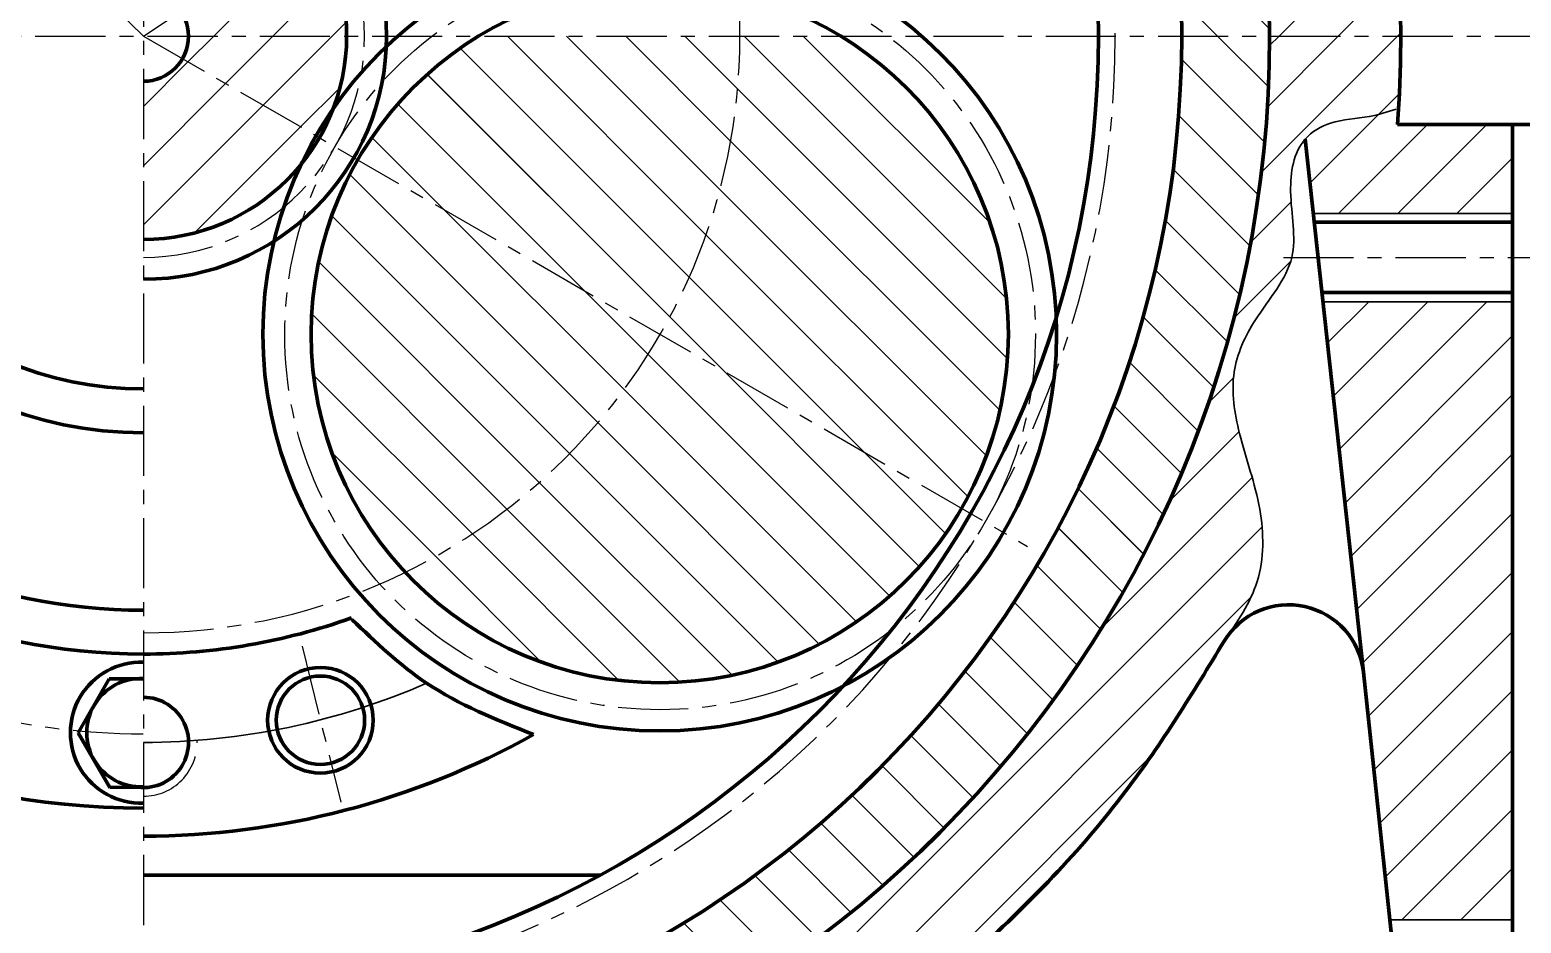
# Model space of a CAD drawing. Header units: millimetres. Extents: x -5 to 3318, y -968 to 297.
# Drawn here: x 3038.9 to 3207.5, y -411.6 to -310.6 of the extents above; entities that cross this region are included whole.
import ezdxf

# ---------------------------------------------------------------- set-up
doc = ezdxf.new("R2010")
doc.units = ezdxf.units.MM
doc.header["$LTSCALE"] = 0.25
doc.linetypes.add('CENTER', pattern=[50.800000000000004, 31.75, -6.35, 6.35, -6.35])
for name, color, linetype in [('中心线', 1, 'CENTER'), ('剖面线', 5, 'Continuous'), ('标注线', 6, 'Continuous')]:
    doc.layers.add(name, color=color, linetype=linetype)
doc.layers.add('粗实线', color=7, linetype='Continuous', lineweight=70)
doc.layers.add('细实线', color=7, linetype='Continuous', lineweight=35)
pattern_1 = [(44.99999999999999, (1713.881380572212, -1168.325432090005), (-3.347390469128526, 3.347390469128526), [])]
pattern_2 = [(135, (1713.881380572212, -1168.325432090005), (-3.347390469128526, -3.347390469128526), [])]

msp = doc.modelspace()

# ---------------------------------------------------------------- hatches: boundary and pattern name
at = {"layer": '剖面线'}
h = msp.add_hatch(dxfattribs=at)
h.set_pattern_fill('ANSI31', color=256, scale=1.491)
h.set_pattern_definition(pattern_1)
h.paths.add_polyline_path([(3092.168703022965, -174.9201222605773), (3087.949851108596, -189.1351519548413, -0.3320245672984651), (3179.094791512815, -311.2602920900049), (3193.922663264493, -311.2602920900049, 0.3320245672984657)])
h = msp.add_hatch(dxfattribs=at)
h.set_pattern_fill('ANSI31', color=256, scale=1.491, angle=90)
h.set_pattern_definition(pattern_2)
h.paths.add_polyline_path([(3169.148500572212, -311.2602920900049), (3179.094791512815, -311.2602920900049, 0.3320099201967718), (3087.956295742797, -189.1370648307238), (3087.769720572212, -189.2283320900047), (3083.939980572213, -191.2603520900049), (3081.994332202628, -187.5234718881044, 0.06008990525958085), (3051.704560572212, -183.8700611494017), (3051.704560572212, -193.8163520900049, -0.4142135623730949)])
h = msp.add_hatch(dxfattribs=at)
h.set_pattern_fill('ANSI31', color=256, scale=1.491)
h.set_pattern_definition(pattern_1)
h.paths.add_polyline_path([(3054.483007466376, -288.4375746807061, -0.01557619196219713), (3051.704560572212, -288.4973469598489), (3051.704560572212, -306.1525520900049, -0.414213562373095), (3056.812300572213, -311.2602920900049), (3074.695780572212, -311.2602920900049, 0.3791602488922091)])
h = msp.add_hatch(dxfattribs=at)
h.set_pattern_fill('ANSI31', color=256, scale=1.491)
h.set_pattern_definition(pattern_1)
h.paths.add_polyline_path([(3057.792100572212, -311.2602920900049), (3071.918260572212, -311.2602920900049), (3074.552613731508, -308.6985224051149, 0.09577222936179654), (3071.951605892759, -300.3674801079626), (3070.728542860171, -298.4722521226219)])
h = msp.add_hatch(dxfattribs=at)
h.set_pattern_fill('ANSI31', color=256, scale=1.491)
h.set_pattern_definition(pattern_1)
edge = h.paths.add_edge_path()
edge.add_spline(control_points=[(3176.824535607769, -375.0600269131478), (3177.006787433505, -374.6908151935312), (3177.175638522435, -374.3166001047499), (3177.328004890068, -373.9362301942283)], knot_values=[15.07360305079668, 15.07360305079668, 15.07360305079668, 15.07360305079668, 15.36532639790861, 15.36532639790861, 15.36532639790861, 15.36532639790861], degree=3, periodic=0)
edge.add_spline(control_points=[(3177.328004890068, -373.9362301942283), (3177.441473753207, -373.6529646547945), (3177.545800288568, -373.3662856880578), (3177.639710773263, -373.0757177301799)], knot_values=[14.85635355497885, 14.85635355497885, 14.85635355497885, 14.85635355497885, 15.07360305079668, 15.07360305079668, 15.07360305079668, 15.07360305079668], degree=3, periodic=0)
edge.add_spline(control_points=[(3177.639710773263, -373.0757177301799), (3177.653069358699, -373.034384998243), (3177.722923351622, -372.8143673126045), (3177.786724490289, -372.5920897016506), (3177.834654097125, -372.4103224604902)], knot_values=[14.69216510718936, 14.69216510718936, 14.69216510718936, 14.69216510718936, 14.7230684292199, 14.85635355497885, 14.85635355497885, 14.85635355497885, 14.85635355497885], degree=3, periodic=0)
edge.add_spline(control_points=[(3177.834654097125, -372.4103224604902), (3177.927969581804, -372.0564347629331), (3178.006642371025, -371.6975192560844), (3178.071600813874, -371.3347777686088)], knot_values=[14.43266858860712, 14.43266858860712, 14.43266858860712, 14.43266858860712, 14.69216510718936, 14.69216510718936, 14.69216510718936, 14.69216510718936], degree=3, periodic=0)
edge.add_spline(control_points=[(3178.071600813874, -371.3347777686088), (3178.134092632991, -370.9858104222922), (3178.183891862545, -370.6333021415074), (3178.221825061798, -370.2783229791396)], knot_values=[14.1830257586727, 14.1830257586727, 14.1830257586727, 14.1830257586727, 14.43266858860712, 14.43266858860712, 14.43266858860712, 14.43266858860712], degree=3, periodic=0)
edge.add_spline(control_points=[(3178.221825061798, -370.2783229791396), (3178.26116566561, -369.9101733143898), (3178.287743393386, -369.5393660165015), (3178.302480261522, -369.1670947159245)], knot_values=[13.92412063439863, 13.92412063439863, 13.92412063439863, 13.92412063439863, 14.1830257586727, 14.1830257586727, 14.1830257586727, 14.1830257586727], degree=3, periodic=0)
edge.add_spline(control_points=[(3178.302480261522, -369.1670947159245), (3178.321305510462, -368.6915459194532), (3178.320808660812, -368.2136081406661), (3178.302911676517, -367.735769529115)], knot_values=[13.5933886653806, 13.5933886653806, 13.5933886653806, 13.5933886653806, 13.92412063439864, 13.92412063439864, 13.92412063439864, 13.92412063439864], degree=3, periodic=0)
edge.add_spline(control_points=[(3178.302911676517, -367.735769529115), (3178.28186358001, -367.1737981351997), (3178.236748672487, -366.6119639033911), (3178.170693351085, -366.0543142268035)], knot_values=[13.20442489989894, 13.20442489989894, 13.20442489989894, 13.20442489989894, 13.5933886653806, 13.5933886653806, 13.5933886653806, 13.5933886653806], degree=3, periodic=0)
edge.add_spline(control_points=[(3178.170693351085, -366.0543142268035), (3178.119191460194, -365.6195269577415), (3178.048659847986, -365.1448873008496), (3177.964565727273, -364.6756279983986), (3177.956948476026, -364.6337542113641)], knot_values=[12.87141275354939, 12.87141275354939, 12.87141275354939, 12.87141275354939, 13.17467930324547, 13.20442489989894, 13.20442489989894, 13.20442489989894, 13.20442489989894], degree=3, periodic=0)
edge.add_spline(control_points=[(3177.956948476026, -364.6337542113641), (3177.838601557242, -363.9831739019096), (3177.694734024231, -363.3426824412211), (3177.534667155257, -362.7080323031588)], knot_values=[12.40926445394978, 12.40926445394978, 12.40926445394978, 12.40926445394978, 12.87141275354939, 12.87141275354939, 12.87141275354939, 12.87141275354939], degree=3, periodic=0)
edge.add_spline(control_points=[(3177.534667155257, -362.7080323031588), (3177.173890873966, -361.2775881506644), (3176.730820195524, -359.8768185555241), (3176.312184762883, -358.4570888846507)], knot_values=[11.36762388208149, 11.36762388208149, 11.36762388208149, 11.36762388208149, 12.40926445394977, 12.40926445394977, 12.40926445394977, 12.40926445394977], degree=3, periodic=0)
edge.add_spline(control_points=[(3176.312184762883, -358.4570888846507), (3176.171846892054, -357.9811572658026), (3176.034254983152, -357.5030949687317), (3175.90342973697, -357.0210698378866)], knot_values=[11.01843791111975, 11.01843791111975, 11.01843791111975, 11.01843791111975, 11.36762388208149, 11.36762388208149, 11.36762388208149, 11.36762388208149], degree=3, periodic=0)
edge.add_spline(control_points=[(3175.90342973697, -357.0210698378866), (3175.829053347799, -356.7470303098241), (3175.610335371099, -355.9128694024569), (3175.418475698554, -355.0638605611281), (3175.309647891635, -354.4918878342019)], knot_values=[10.41697089317517, 10.41697089317517, 10.41697089317517, 10.41697089317517, 10.61548908769466, 11.01843791111975, 11.01843791111975, 11.01843791111975, 11.01843791111975], degree=3, periodic=0)
edge.add_spline(control_points=[(3175.309647891635, -354.4918878342019), (3175.226785364507, -354.0563823605277), (3175.155348036803, -353.6190304545269), (3175.098713963467, -353.1813679161691)], knot_values=[10.11016182702402, 10.11016182702402, 10.11016182702402, 10.11016182702402, 10.41697089317517, 10.41697089317517, 10.41697089317517, 10.41697089317517], degree=3, periodic=0)
edge.add_spline(control_points=[(3175.098713963467, -353.1813679161691), (3175.048711759175, -352.7949558083218), (3175.010248866577, -352.4083015588819), (3174.985650166856, -352.0224621525684)], knot_values=[9.83928020575723, 9.83928020575723, 9.83928020575723, 9.83928020575723, 10.11016182702402, 10.11016182702402, 10.11016182702402, 10.11016182702402], degree=3, periodic=0)
edge.add_spline(control_points=[(3174.985650166856, -352.0224621525684), (3174.964043780365, -351.6835582498795), (3174.953133718386, -351.3452830045228), (3174.954495453072, -351.0083526896562)], knot_values=[9.601350027782257, 9.601350027782257, 9.601350027782257, 9.601350027782257, 9.839280205757232, 9.839280205757232, 9.839280205757232, 9.839280205757232], degree=3, periodic=0)
edge.add_spline(control_points=[(3174.954495453072, -351.0083526896562), (3174.955528973864, -350.7526314469186), (3174.963631553353, -350.4976849393594), (3174.979491987966, -350.2438263216048)], knot_values=[9.420767283778853, 9.420767283778853, 9.420767283778853, 9.420767283778853, 9.601350027782255, 9.601350027782255, 9.601350027782255, 9.601350027782255], degree=3, periodic=0)
edge.add_spline(control_points=[(3174.979491987966, -350.2438263216048), (3175.000480558183, -349.9078878965563), (3175.03597378786, -349.5649747223686), (3175.087466698454, -349.2248341016523), (3175.088810831121, -349.2160278973513)], knot_values=[9.175444204260325, 9.175444204260325, 9.175444204260325, 9.175444204260325, 9.414414553772414, 9.420767283778853, 9.420767283778853, 9.420767283778853, 9.420767283778853], degree=3, periodic=0)
edge.add_spline(control_points=[(3175.088810831121, -349.2160278973513), (3175.123745635925, -348.9871494272764), (3175.165911849117, -348.7595275967192), (3175.214891479441, -348.5331815344073)], knot_values=[9.01033298551305, 9.01033298551305, 9.01033298551305, 9.01033298551305, 9.175444204260323, 9.175444204260323, 9.175444204260323, 9.175444204260323], degree=3, periodic=0)
edge.add_spline(control_points=[(3175.214891479441, -348.5331815344073), (3175.341491022472, -347.948136121316), (3175.513610145733, -347.3716139549125), (3175.724030845493, -346.8039453560492)], knot_values=[8.58356363864933, 8.58356363864933, 8.58356363864933, 8.58356363864933, 9.010332985513053, 9.010332985513053, 9.010332985513053, 9.010332985513053], degree=3, periodic=0)
edge.add_spline(control_points=[(3175.724030845493, -346.8039453560492), (3175.842660398191, -346.483909009619), (3175.973463732728, -346.1666866831213), (3176.115147456422, -345.8523375666854)], knot_values=[8.342962515366999, 8.342962515366999, 8.342962515366999, 8.342962515366999, 8.583563638649332, 8.583563638649332, 8.583563638649332, 8.583563638649332], degree=3, periodic=0)
edge.add_spline(control_points=[(3176.115147456422, -345.8523375666854), (3176.273144830298, -345.5017938797866), (3176.444672404952, -345.1548231449626), (3176.627936603005, -344.8115074425265)], knot_values=[8.074658262491583, 8.074658262491583, 8.074658262491583, 8.074658262491583, 8.342962515366999, 8.342962515366999, 8.342962515366999, 8.342962515366999], degree=3, periodic=0)
edge.add_spline(control_points=[(3176.627936603005, -344.8115074425265), (3176.817800939666, -344.4558274526511), (3177.020262495931, -344.1040705029965), (3177.233326848158, -343.7563278652968)], knot_values=[7.796691209807813, 7.796691209807813, 7.796691209807813, 7.796691209807813, 8.074658262491582, 8.074658262491582, 8.074658262491582, 8.074658262491582], degree=3, periodic=0)
edge.add_spline(control_points=[(3177.233326848158, -343.7563278652968), (3177.317828485802, -343.6184126201733), (3177.560858828793, -343.2312201576794), (3177.816165616509, -342.8490956587096), (3177.983925864531, -342.6039889032913)], knot_values=[7.485766538824896, 7.485766538824896, 7.485766538824896, 7.485766538824896, 7.596008683592395, 7.796691209807812, 7.796691209807812, 7.796691209807812, 7.796691209807812], degree=3, periodic=0)
edge.add_spline(control_points=[(3177.983925864531, -342.6039889032913), (3178.158518841907, -342.3488991623788), (3178.336334747312, -342.0954674885568), (3178.514962839714, -341.8430395988631)], knot_values=[7.276910387428235, 7.276910387428235, 7.276910387428235, 7.276910387428235, 7.485766538824898, 7.485766538824898, 7.485766538824898, 7.485766538824898], degree=3, periodic=0)
edge.add_spline(control_points=[(3178.514962839714, -341.8430395988631), (3178.861694126119, -341.3530570561354), (3179.21148556153, -340.8668565599188), (3179.546706006873, -340.3796529616827)], knot_values=[6.871504042472154, 6.871504042472154, 6.871504042472154, 6.871504042472154, 7.276910387428235, 7.276910387428235, 7.276910387428235, 7.276910387428235], degree=3, periodic=0)
edge.add_spline(control_points=[(3179.546706006873, -340.3796529616827), (3179.754829700092, -340.077169585078), (3179.957336824129, -339.7742995503352), (3180.15000795228, -339.4698976913136)], knot_values=[6.619804998041432, 6.619804998041432, 6.619804998041432, 6.619804998041432, 6.871504042472152, 6.871504042472152, 6.871504042472152, 6.871504042472152], degree=3, periodic=0)
edge.add_spline(control_points=[(3180.15000795228, -339.4698976913136), (3180.336485161666, -339.1752816284582), (3180.513748617735, -338.8792306472486), (3180.677972885639, -338.5807065122151)], knot_values=[6.376197479568896, 6.376197479568896, 6.376197479568896, 6.376197479568896, 6.619804998041432, 6.619804998041432, 6.619804998041432, 6.619804998041432], degree=3, periodic=0)
edge.add_spline(control_points=[(3180.677972885639, -338.5807065122151), (3180.807025358612, -338.3461170793606), (3180.928025742967, -338.1100004000625), (3181.039117654776, -337.8718526456801)], knot_values=[6.184763210473254, 6.184763210473254, 6.184763210473254, 6.184763210473254, 6.376197479568897, 6.376197479568897, 6.376197479568897, 6.376197479568897], degree=3, periodic=0)
edge.add_spline(control_points=[(3181.039117654776, -337.8718526456801), (3181.135478244284, -337.6652844299699), (3181.224383952617, -337.4571880853441), (3181.304623292597, -337.247234810239)], knot_values=[6.018714047022528, 6.018714047022528, 6.018714047022528, 6.018714047022528, 6.184763210473254, 6.184763210473254, 6.184763210473254, 6.184763210473254], degree=3, periodic=0)
edge.add_spline(control_points=[(3181.304623292597, -337.247234810239), (3181.366611878436, -337.0850362350853), (3181.423428138075, -336.9217293929185), (3181.474513483045, -336.75716268101)], knot_values=[5.890433420279844, 5.890433420279844, 5.890433420279844, 5.890433420279844, 6.018714047022528, 6.018714047022528, 6.018714047022528, 6.018714047022528], degree=3, periodic=0)
edge.add_spline(control_points=[(3181.474513483045, -336.75716268101), (3181.523154046501, -336.6004716065364), (3181.566599096481, -336.4426383635613), (3181.604366464564, -336.283532090005)], knot_values=[5.768291894783251, 5.768291894783251, 5.768291894783251, 5.768291894783251, 5.890433420279784, 5.890433420279844, 5.890433420279844, 5.890433420279844], degree=3, periodic=0)
edge.add_spline(control_points=[(3181.604366464564, -336.2835320900049), (3181.607378752468, -336.2708419310718), (3181.610354921801, -336.2581436737551), (3181.613295272954, -336.2454373470897)], knot_values=[5.758550007576385, 5.758550007576445, 5.758550007576445, 5.758550007576445, 5.768291894783311, 5.768291894783311, 5.768291894783311, 5.768291894783311], degree=3, periodic=0)
edge.add_spline(control_points=[(3181.613295272954, -336.2454373470897), (3181.652522928938, -336.0759203794379), (3181.685375443325, -335.9049671791709), (3181.71256610818, -335.7326466917809)], knot_values=[5.628582061527578, 5.628582061527578, 5.628582061527578, 5.628582061527578, 5.758550007576384, 5.758550007576384, 5.758550007576384, 5.758550007576384], degree=3, periodic=0)
edge.add_spline(control_points=[(3181.71256610818, -335.7326466917809), (3181.733292194535, -335.601295387145), (3181.750728603754, -335.4691496542642), (3181.765191243251, -335.3362400281659)], knot_values=[5.529513984754142, 5.529513984754142, 5.529513984754142, 5.529513984754142, 5.628582061527578, 5.628582061527578, 5.628582061527578, 5.628582061527578], degree=3, periodic=0)
edge.add_spline(control_points=[(3181.765191243251, -335.3362400281659), (3181.784042860339, -335.1629963143183), (3181.797841941235, -334.9884547198374), (3181.807288107149, -334.8126828688168)], knot_values=[5.400381716100617, 5.400381716100617, 5.400381716100617, 5.400381716100617, 5.529513984754142, 5.529513984754142, 5.529513984754142, 5.529513984754142], degree=3, periodic=0)
edge.add_spline(control_points=[(3181.807288107149, -334.8126828688168), (3181.818153963245, -334.6104937842422), (3181.823260158052, -334.4066768569469), (3181.823671540763, -334.2013350132863)], knot_values=[5.25184180463883, 5.25184180463883, 5.25184180463883, 5.25184180463883, 5.400381716100616, 5.400381716100616, 5.400381716100616, 5.400381716100616], degree=3, periodic=0)
edge.add_spline(control_points=[(3181.823671540763, -334.2013350132863), (3181.824413821876, -333.8308251020611), (3181.809871190356, -333.4553505164371), (3181.786299048212, -333.0755158920133)], knot_values=[4.98382283476897, 4.98382283476897, 4.98382283476897, 4.98382283476897, 5.251841804638832, 5.251841804638832, 5.251841804638832, 5.251841804638832], degree=3, periodic=0)
edge.add_spline(control_points=[(3181.786299048212, -333.0755158920133), (3181.760951773856, -332.6670773047875), (3181.725163822944, -332.2535972754742), (3181.686712907658, -331.835827583361)], knot_values=[4.695620331984137, 4.695620331984137, 4.695620331984137, 4.695620331984137, 4.98382283476897, 4.98382283476897, 4.98382283476897, 4.98382283476897], degree=3, periodic=0)
edge.add_spline(control_points=[(3181.686712907658, -331.835827583361), (3181.616805601409, -331.0762837964027), (3181.538095975685, -330.3025607050553), (3181.497325194604, -329.5191762238705)], knot_values=[4.171641631497643, 4.171641631497643, 4.171641631497643, 4.171641631497643, 4.695620331984136, 4.695620331984136, 4.695620331984136, 4.695620331984136], degree=3, periodic=0)
edge.add_spline(control_points=[(3181.497325194604, -329.5191762238705), (3181.485605203707, -329.2939840949787), (3181.472103728213, -328.9385716291606), (3181.469102367528, -328.5814499891305), (3181.469529998629, -328.4513457241675)], knot_values=[3.934758366596714, 3.934758366596714, 3.934758366596714, 3.934758366596714, 4.085381568728801, 4.171641631497644, 4.171641631497644, 4.171641631497644, 4.171641631497644], degree=3, periodic=0)
edge.add_spline(control_points=[(3181.469529998629, -328.4513457241675), (3181.470555659776, -328.1392943108967), (3181.48032862054, -327.8268983451837), (3181.500618089357, -327.516458521961)], knot_values=[3.727866036791341, 3.727866036791341, 3.727866036791341, 3.727866036791341, 3.934758366596713, 3.934758366596713, 3.934758366596713, 3.934758366596713], degree=3, periodic=0)
edge.add_spline(control_points=[(3181.500618089357, -327.516458521961), (3181.518999453899, -327.2352137239559), (3181.546012307026, -326.9555744419157), (3181.582972177092, -326.6792514010242)], knot_values=[3.540430704233455, 3.540430704233455, 3.540430704233455, 3.540430704233455, 3.727866036791342, 3.727866036791342, 3.727866036791342, 3.727866036791342], degree=3, periodic=0)
edge.add_spline(control_points=[(3181.582972177092, -326.6792514010242), (3181.614889791611, -326.4406257704177), (3181.654225508746, -326.2044732648975), (3181.701826556263, -325.9718956272544)], knot_values=[3.378566263666775, 3.378566263666775, 3.378566263666775, 3.378566263666775, 3.540430704233454, 3.540430704233454, 3.540430704233454, 3.540430704233454], degree=3, periodic=0)
edge.add_spline(control_points=[(3181.701826556263, -325.9718956272544), (3181.736389013478, -325.8030242458594), (3181.775308960903, -325.6360375382831), (3181.818910711634, -325.4713572442594)], knot_values=[3.261038749180803, 3.261038749180803, 3.261038749180803, 3.261038749180803, 3.378566263666776, 3.378566263666776, 3.378566263666776, 3.378566263666776], degree=3, periodic=0)
edge.add_spline(control_points=[(3181.818910711634, -325.4713572442594), (3181.85655494105, -325.329178027493), (3181.897688983268, -325.1887180097227), (3181.942521550537, -325.0502486022774)], knot_values=[3.159569596133719, 3.159569596133719, 3.159569596133719, 3.159569596133719, 3.261038749180803, 3.261038749180803, 3.261038749180803, 3.261038749180803], degree=3, periodic=0)
edge.add_spline(control_points=[(3181.942521550537, -325.0502486022774), (3181.999349937662, -324.8747290286535), (3182.062120863336, -324.7024078323366), (3182.131259400147, -324.533837781635)], knot_values=[3.030950410081107, 3.030950410081107, 3.030950410081107, 3.030950410081107, 3.159569596133718, 3.159569596133718, 3.159569596133718, 3.159569596133718], degree=3, periodic=0)
edge.add_spline(control_points=[(3182.131259400147, -324.533837781635), (3182.185055182724, -324.4026756510085), (3182.242706038463, -324.2737845354413), (3182.304412205703, -324.147424826715)], knot_values=[2.930873519720544, 2.930873519720544, 2.930873519720544, 2.930873519720544, 3.030950410081108, 3.030950410081108, 3.030950410081108, 3.030950410081108], degree=3, periodic=0)
edge.add_spline(control_points=[(3182.304412205703, -324.147424826715), (3182.364287622413, -324.0248140642312), (3182.42798128748, -323.9045867290145), (3182.49567614027, -323.7869807170997)], knot_values=[2.833765794815335, 2.833765794815335, 2.833765794815335, 2.833765794815335, 2.930873519720544, 2.930873519720544, 2.930873519720544, 2.930873519720544], degree=3, periodic=0)
edge.add_spline(control_points=[(3182.49567614027, -323.7869807170997), (3182.565492058603, -323.6656897860313), (3182.639563829176, -323.5471870182329), (3182.718092131756, -323.4317333795212)], knot_values=[2.73361541835131, 2.73361541835131, 2.73361541835131, 2.73361541835131, 2.833765794815335, 2.833765794815335, 2.833765794815335, 2.833765794815335], degree=3, periodic=0)
edge.add_spline(control_points=[(3182.874902032523, -323.2132078628199), (3182.934201507541, -323.134854429105), (3182.995768123402, -323.0580914112955), (3183.059671648684, -322.9830095370976)], knot_values=[2.598897145880499, 2.598897145880499, 2.598897145880499, 2.598897145880499, 2.669318551234864, 2.669318551234864, 2.669318551234864, 2.669318551234864], degree=3, periodic=0)
edge.add_line((3183.124070551944, -322.8934932856142), (3183.125110829025, -322.9030153947649))
edge.add_spline(control_points=[(3183.125560572212, -322.9071320900046), (3183.182015237789, -322.8434097299955), (3183.240223633698, -322.7809592049391), (3183.300071921552, -322.7197999936481)], knot_values=[2.514293644924961, 2.514293644925008, 2.514293644925008, 2.514293644925008, 2.57499180443779, 2.57499180443779, 2.57499180443779, 2.57499180443779], degree=3, periodic=0)
edge.add_spline(control_points=[(3183.496864602251, -322.5286891729809), (3183.580826297447, -322.451142117064), (3183.667466960076, -322.3759097338265), (3183.756519851256, -322.3030376647865)], knot_values=[2.36898719048788, 2.36898719048788, 2.36898719048788, 2.36898719048788, 2.449606929795862, 2.449606929795862, 2.449606929795862, 2.449606929795862], degree=3, periodic=0)
edge.add_spline(control_points=[(3183.756519851256, -322.3030376647865), (3183.863745069063, -322.2152951628719), (3183.974467453134, -322.1309745635704), (3184.088221381926, -322.0501555390846)], knot_values=[2.271916011862269, 2.271916011862269, 2.271916011862269, 2.271916011862269, 2.36898719048788, 2.36898719048788, 2.36898719048788, 2.36898719048788], degree=3, periodic=0)
edge.add_spline(control_points=[(3184.088221381926, -322.0501555390846), (3184.183157781271, -321.982705849525), (3184.280205707822, -321.917695071863), (3184.379094496568, -321.8551695194146)], knot_values=[2.190902650155141, 2.190902650155141, 2.190902650155141, 2.190902650155141, 2.271916011862269, 2.271916011862269, 2.271916011862269, 2.271916011862269], degree=3, periodic=0)
edge.add_spline(control_points=[(3184.379094496568, -321.8551695194146), (3184.499599127483, -321.7789766696886), (3184.622837356333, -321.7064742681303), (3184.748319401867, -321.6377461208947)], knot_values=[2.092180789209681, 2.092180789209681, 2.092180789209681, 2.092180789209681, 2.190902650155141, 2.190902650155141, 2.190902650155141, 2.190902650155141], degree=3, periodic=0)
edge.add_spline(control_points=[(3184.748319401867, -321.6377461208947), (3184.890217247531, -321.5600268265722), (3185.03498439213, -321.4871338908339), (3185.181912588586, -321.4191885013827)], knot_values=[1.980543946438678, 1.980543946438678, 1.980543946438678, 1.980543946438678, 2.092180789209681, 2.092180789209681, 2.092180789209681, 2.092180789209681], degree=3, periodic=0)
edge.add_spline(control_points=[(3185.181912588586, -321.4191885013827), (3185.340020151947, -321.3460733320222), (3185.500630135204, -321.2786872423359), (3185.662860012807, -321.2171812407037)], knot_values=[1.860412959891833, 1.860412959891833, 1.860412959891833, 1.860412959891833, 1.980543946438678, 1.980543946438678, 1.980543946438678, 1.980543946438678], degree=3, periodic=0)
edge.add_spline(control_points=[(3185.662860012807, -321.2171812407037), (3185.767894342396, -321.1773597124953), (3185.944221348716, -321.1150497337613), (3186.121771144555, -321.0597112243663), (3186.193054738423, -321.0385813260153)], knot_values=[1.730681758748708, 1.730681758748708, 1.730681758748708, 1.730681758748708, 1.808459525836678, 1.860412959891833, 1.860412959891833, 1.860412959891833, 1.860412959891833], degree=3, periodic=0)
edge.add_spline(control_points=[(3186.193054738423, -321.0385813260153), (3186.400550120315, -320.977075499925), (3186.609572801096, -320.9243096335813), (3186.819731822746, -320.878149064999)], knot_values=[1.579453445827762, 1.579453445827762, 1.579453445827762, 1.579453445827762, 1.730681758748708, 1.730681758748708, 1.730681758748708, 1.730681758748708], degree=3, periodic=0)
edge.add_spline(control_points=[(3187.652037679636, -320.7257294893624), (3187.373234641811, -320.7683778655662), (3187.095504900217, -320.8175766377211), (3186.819731822746, -320.878149064999)], knot_values=[1.381009919933923, 1.381009919933923, 1.381009919933923, 1.381009919933923, 1.579453445827762, 1.579453445827762, 1.579453445827762, 1.579453445827762], degree=3, periodic=0)
edge.add_spline(control_points=[(3186.819731822746, -320.878149064999), (3186.609572801096, -320.9243096335813), (3186.400550120315, -320.977075499925), (3186.193054738423, -321.0385813260153)], knot_values=[1.579453445827762, 1.579453445827762, 1.579453445827762, 1.579453445827762, 1.730681758748708, 1.730681758748708, 1.730681758748708, 1.730681758748708], degree=3, periodic=0)
edge.add_spline(control_points=[(3186.193054738423, -321.0385813260153), (3186.121771144555, -321.0597112243663), (3185.944221348716, -321.1150497337613), (3185.767894342396, -321.1773597124953), (3185.662860012807, -321.2171812407037)], knot_values=[1.730681758748708, 1.730681758748708, 1.730681758748708, 1.730681758748708, 1.782635192803863, 1.860412959891833, 1.860412959891833, 1.860412959891833, 1.860412959891833], degree=3, periodic=0)
edge.add_spline(control_points=[(3185.662860012807, -321.2171812407037), (3185.500630135204, -321.2786872423359), (3185.340020151947, -321.3460733320222), (3185.181912588586, -321.4191885013827)], knot_values=[1.860412959891833, 1.860412959891833, 1.860412959891833, 1.860412959891833, 1.980543946438678, 1.980543946438678, 1.980543946438678, 1.980543946438678], degree=3, periodic=0)
edge.add_spline(control_points=[(3185.181912588586, -321.4191885013827), (3185.03498439213, -321.4871338908339), (3184.890217247531, -321.5600268265722), (3184.748319401867, -321.6377461208947)], knot_values=[1.980543946438678, 1.980543946438678, 1.980543946438678, 1.980543946438678, 2.092180789209681, 2.092180789209681, 2.092180789209681, 2.092180789209681], degree=3, periodic=0)
edge.add_spline(control_points=[(3184.748319401867, -321.6377461208947), (3184.622837356333, -321.7064742681303), (3184.499599127483, -321.7789766696886), (3184.379094496568, -321.8551695194146)], knot_values=[2.092180789209681, 2.092180789209681, 2.092180789209681, 2.092180789209681, 2.190902650155141, 2.190902650155141, 2.190902650155141, 2.190902650155141], degree=3, periodic=0)
edge.add_spline(control_points=[(3184.379094496568, -321.8551695194146), (3184.280205707822, -321.917695071863), (3184.183157781271, -321.982705849525), (3184.088221381926, -322.0501555390846)], knot_values=[2.190902650155141, 2.190902650155141, 2.190902650155141, 2.190902650155141, 2.271916011862269, 2.271916011862269, 2.271916011862269, 2.271916011862269], degree=3, periodic=0)
edge.add_spline(control_points=[(3184.088221381926, -322.0501555390846), (3183.974467453134, -322.1309745635704), (3183.863745069063, -322.2152951628719), (3183.756519851256, -322.3030376647865)], knot_values=[2.271916011862269, 2.271916011862269, 2.271916011862269, 2.271916011862269, 2.36898719048788, 2.36898719048788, 2.36898719048788, 2.36898719048788], degree=3, periodic=0)
edge.add_spline(control_points=[(3183.756519851256, -322.3030376647865), (3183.667466960076, -322.3759097338265), (3183.580826297447, -322.451142117064), (3183.496864602251, -322.5286891729809)], knot_values=[2.36898719048788, 2.36898719048788, 2.36898719048788, 2.36898719048788, 2.449606929795862, 2.449606929795862, 2.449606929795862, 2.449606929795862], degree=3, periodic=0)
edge.add_spline(control_points=[(3183.496864602251, -322.5286891729809), (3183.42949640799, -322.5909104646678), (3183.363852918841, -322.654621930424), (3183.300071921552, -322.7197999936481)], knot_values=[2.449606929795862, 2.449606929795862, 2.449606929795862, 2.449606929795862, 2.514293644924961, 2.514293644924961, 2.514293644924961, 2.514293644924961], degree=3, periodic=0)
edge.add_spline(control_points=[(3183.300071921552, -322.7197999936481), (3183.240223633698, -322.7809592049391), (3183.182015237789, -322.8434097299955), (3183.125560572212, -322.9071320900046)], knot_values=[2.514293644924961, 2.514293644924961, 2.514293644924961, 2.514293644924961, 2.574991804437744, 2.574991804437744, 2.574991804437744, 2.574991804437791], degree=3, periodic=0)
edge.add_line((3183.125560572212, -322.9071320900046), (3184.044723658018, -331.3206320900049))
edge.add_line((3184.044723658019, -331.3206320900049), (3206.572600572213, -331.3206320900049))
edge.add_line((3206.572600572212, -331.3206320900049), (3206.572600572212, -321.2542520900049))
edge.add_line((3206.572600572212, -321.2542520900049), (3193.571080572212, -321.2542520900049))
edge.add_arc((3051.704560572212, -311.2602920900049), 142.2181026922805, 355.9703860256869, 360)
edge.add_line((3193.922663264493, -311.2602920900049), (3179.094791512815, -311.2602920900049))
edge.add_arc((3051.704560572212, -311.2602920900049), 127.3902309406032, -85.94234744913871, 0, ccw=False)
edge.add_line((3060.718720572213, -438.3312008716557), (3060.718720572213, -443.6610920900048))
edge.add_line((3060.718720572213, -443.6610920900048), (3060.718720572213, -448.6197320900048))
edge.add_line((3060.718720572213, -448.6197320900048), (3051.704560572213, -448.6197320900048))
edge.add_line((3051.704560572212, -448.6197320900048), (3051.704560572212, -468.6076520900049))
edge.add_line((3051.704560572212, -468.6076520900049), (3146.681260572213, -468.6076520900049))
edge.add_line((3146.681260572213, -468.6076520900049), (3146.681260572213, -471.0869720900048))
edge.add_line((3146.681260572213, -471.0869720900049), (3226.556260572213, -471.0869720900049))
edge.add_line((3226.556260572212, -471.0869720900049), (3226.556260572212, -464.0963120900049))
edge.add_line((3226.556260572212, -464.0963120900049), (3226.556260572212, -459.0652520900049))
edge.add_line((3226.556260572212, -459.0652520900048), (3213.256540572212, -459.0652520900048))
edge.add_line((3213.256540572212, -459.0652520900048), (3206.572600572212, -459.0652520900048))
edge.add_line((3206.572600572212, -459.0652520900048), (3206.572600572212, -457.1099120900049))
edge.add_line((3206.572600572212, -457.1099120900049), (3193.100969322733, -457.1099120900049))
edge.add_arc((3188.269056123993, -450.0925753558981), 8.520000000000021, 269.90139844035326, 304.55005254643964, ccw=False)
edge.add_line((3188.254393876954, -458.6125627396043), (3104.478397432029, -458.4683906533658))
edge.add_arc((3104.493059679069, -449.9484032696596), 8.51999999999997, 113.24707128101701, 269.90139844035326, ccw=False)
edge.add_spline(control_points=[(3101.159194861077, -442.1077562698672), (3109.671896195806, -438.4881320874906), (3125.608854601949, -431.4933070541639), (3146.03943173393, -415.3841931654648), (3162.458492994554, -398.5099775098224), (3170.445666524795, -385.4821505246875), (3173.942689004193, -379.6840569885745)], knot_values=[0.6129557029054922, 0.6129557029054922, 0.6129557029054922, 0.6129557029054922, 7.095510828506797, 12.82686414523783, 18.81066511117911, 23.56570593852113, 23.56570593852113, 23.56570593852113, 23.56570593852113], degree=3, periodic=0)
edge.add_arc((3181.238424671662, -384.0843570999773), 8.520000000000076, 141.9158495340905, 148.9044282047709, ccw=False)
edge.add_spline(control_points=[(3174.532284275099, -378.8290663390604), (3174.782990654461, -378.4628608369283), (3175.030901956492, -378.0956117501098), (3175.272431976782, -377.7259801145727)], knot_values=[16.08707759323963, 16.08707759323963, 16.08707759323963, 16.08707759323963, 16.39384706581308, 16.39384706581308, 16.39384706581308, 16.39384706581308], degree=3, periodic=0)
edge.add_spline(control_points=[(3175.272431976782, -377.7259801145727), (3175.571821262454, -377.2678020744594), (3175.861405760474, -376.8059632675609), (3176.134355317572, -376.3379135521374)], knot_values=[15.70682054217289, 15.70682054217289, 15.70682054217289, 15.70682054217289, 16.08707759323963, 16.08707759323963, 16.08707759323963, 16.08707759323963], degree=3, periodic=0)
edge.add_spline(control_points=[(3176.134355317572, -376.3379135521374), (3176.379480753556, -375.9175762129787), (3176.611189874949, -375.492229688452), (3176.824535607769, -375.0600269131478)], knot_values=[15.36532639790861, 15.36532639790861, 15.36532639790861, 15.36532639790861, 15.7068205421729, 15.7068205421729, 15.7068205421729, 15.7068205421729], degree=3, periodic=0)
h = msp.add_hatch(dxfattribs=at)
h.set_pattern_fill('ANSI31', color=256, scale=1.491, angle=90)
h.set_pattern_definition(pattern_2)
h.paths.add_polyline_path([(3051.704560572212, -428.7042320900049), (3051.704560572212, -433.6671320900048), (3060.718720572213, -433.6671320900048), (3060.718720572213, -438.3312008716558, 0.3936199147789288), (3179.094791512816, -311.2602920900049), (3169.148500572212, -311.2602920900049, -0.4142135623730951)])
h = msp.add_hatch(dxfattribs=at)
h.set_pattern_fill('ANSI31', color=256, scale=1.491)
h.set_pattern_definition(pattern_1)
h.paths.add_polyline_path([(3074.695780572212, -311.2602920900049), (3056.812300572213, -311.2602920900049, -0.1315838130893398), (3056.128682704082, -313.8129674061993), (3071.236904097707, -322.530263781292, -0.02036798219220684), (3073.190953159942, -319.4414369154156, 0.09120422464070037)])
h = msp.add_hatch(dxfattribs=at)
h.set_pattern_fill('ANSI31', color=256, scale=1.491, angle=90)
h.set_pattern_definition(pattern_2)
h.paths.add_polyline_path([(3119.182960572212, -311.2602920900049), (3089.640154145688, -311.2602920900049, 0.1260595832057782), (3075.958105756321, -325.2543510866375), (3110.151678644608, -344.9837091112885, 0.1315838130893395)])
h = msp.add_hatch(dxfattribs=at)
h.set_pattern_fill('ANSI31', color=256, scale=1.491, angle=90)
h.set_pattern_definition(pattern_2)
h.paths.add_polyline_path([(3130.581795585178, -311.2602920900049), (3119.182960572212, -311.2602920900049, -0.1315838130893396), (3110.151678644608, -344.9837091112885), (3144.263843974545, -364.6660957688395, 0.1315838130893412), (3149.541164734465, -344.9602234277382, 0.2619891147026106)])
h.paths.add_polyline_path([(3081.314349143157, -371.8952233371325, 0.5036510607182888), (3144.263843974545, -364.6660957688395), (3110.151678644608, -344.9837091112885, -0.1493969364655568)])
h = msp.add_hatch(dxfattribs=at)
h.set_pattern_fill('ANSI31', color=256, scale=1.491, angle=90)
h.set_pattern_definition(pattern_2)
h.paths.add_polyline_path([(3141.585466674317, -363.1206981921097), (3144.263843974545, -364.6660957688393, 0.06241852364795421), (3148.070504801155, -355.6285860090803), (3117.725140596515, -325.2108289905931, -0.04186568337586185), (3114.478697684204, -336.0139216502316), (3114.522520572212, -336.0577520900049)])
h.paths.add_polyline_path([(3108.019576771725, -343.753507127641), (3110.110974865433, -344.9602234277384), (3110.812881073534, -343.8108821625833, 0.03195291617477934), (3114.478697684204, -336.0139216502316), (3089.878540137247, -311.4095248894989), (3089.350180572212, -311.7118520900048), (3086.270200572213, -313.8162920900049), (3083.488420572212, -316.0698320900049), (3081.896410861718, -317.7069487422972)])
h = msp.add_hatch(dxfattribs=at)
h.set_pattern_fill('ANSI31', color=256, scale=1.491)
h.set_pattern_definition(pattern_1)
h.paths.add_polyline_path([(3064.552720572213, -318.6982520900049), (3064.568284382017, -318.6825352525733), (3056.128682704082, -313.8129674061993, -0.2109203887805533), (3052.799140809178, -316.2493703628369), (3051.704560572212, -317.3478320900049), (3051.704560572212, -331.4739920900049)])
h = msp.add_hatch(dxfattribs=at)
h.set_pattern_fill('ANSI31', color=256, scale=1.491)
h.set_pattern_definition(pattern_1)
h.paths.add_polyline_path([(3056.128682704082, -313.8129674061993, -0.2680215560073814), (3051.704560572212, -316.3680320900049), (3051.704560572212, -334.2515120900049, 0.2257070468542599), (3069.540674530417, -325.7678499809224, -0.02036798219220727), (3071.236904097707, -322.530263781292)])
h = msp.add_hatch(dxfattribs=at)
h.set_pattern_fill('ANSI31', color=256, scale=1.491, angle=90)
h.set_pattern_definition(pattern_2)
h.paths.add_polyline_path([(3075.958105756321, -325.2543510866375, 0.131583813089338), (3070.680784996401, -344.9602234277382, 0.1902485178952942), (3081.314349143157, -371.8952233371325, 0.1493969364655568), (3110.151678644608, -344.9837091112885)])
h = msp.add_hatch(dxfattribs=at)
h.set_pattern_fill('ANSI31', color=256, scale=1.491)
h.set_pattern_definition(pattern_1)
h.paths.add_polyline_path([(3206.572600572212, -341.3145920900049), (3185.134476665578, -341.2956159320313), (3189.71050364452, -383.1819836309298), (3192.694731876181, -411.1998920900048), (3206.572600572212, -411.1998920900048)])
h = msp.add_hatch(dxfattribs=at)
h.set_pattern_fill('ANSI31', color=256, scale=1.491)
h.set_pattern_definition(pattern_1)
h.paths.add_polyline_path([(3187.766491938045, -364.9303159275233), (3189.11886324167, -377.627272207757), (3206.572600572212, -360.2502920900049), (3206.572600572212, -346.0517120900049)])
h = msp.add_hatch(dxfattribs=at)
h.set_pattern_fill('ANSI31', color=256, scale=1.491, angle=90)
h.set_pattern_definition(pattern_2)
h.paths.add_polyline_path([(3164.94419061002, -369.5714821278119), (3157.541327686322, -362.1686192041151, -0.01800611454172421), (3153.603910094804, -369.6520861161881), (3160.894695723039, -376.7952849908141), (3162.086989322399, -374.8526686953041, 0.006577374944859907), (3163.721656324964, -371.9269320020608)])
h.paths.add_polyline_path([(3146.498546977367, -396.3624135707277), (3139.490202404278, -389.2779832302587, -0.01697676283906034), (3133.994540308393, -395.0543150137343), (3140.922824086964, -402.1303684036695), (3142.317341464157, -400.8013155269114, 0.01196899691852906)])

# ---------------------------------------------------------------- linework, layer by layer
at = {"layer": '中心线'}
for p, q in [((3051.704560572212, -99.0611720900049), (3051.704560572212, -484.1609120900048)), ((2823.573040572212, -311.2602920900049), (3235.348900572213, -311.2602920900049)), ((3051.704560572212, -311.2602920900049), (3151.716580572212, -368.9662520900049)), ((3180.646240572212, -336.2835320900049), (3212.958340572213, -336.2835320900049)), ((3069.660460572213, -380.2382120900048), (3074.022700572212, -397.8959120900048))]:
    msp.add_line(p, q, dxfattribs=at)
msp.add_circle((3110.151678644609, -344.9837091112886), 42.45516000000006, dxfattribs=at)
for centre, radius, start, end in [((3051.704560572212, -311.2602920900049), 144.7974, 90, 270), ((3051.704560572212, -311.2602920900049), 109.9293, 270, 90), ((3051.704560572212, -311.2602920900049), 78.89946000000006, 88.99716511648394, 270), ((3051.704560572212, -311.2602920900049), 67.4783999999999, 270, 90), ((3051.704560572212, -311.2602920900049), 25.02323999999986, 270, 90), ((3051.704560572212, -391.1352920900049), 6.087540000000009, 270, 1.403045087680053)]:
    msp.add_arc(centre, radius, start, end, dxfattribs=at)
at = {"layer": '标注线'}
for p, q in [((3051.704560572213, -311.2602920900047), (2937.992032814396, -199.4996716825569)), ((3051.70456057221, -311.2602920900055), (3157.870828885699, -240.8543661214557))]:
    msp.add_line(p, q, dxfattribs=at)
at = {"layer": '粗实线'}
for p, q in [((3211.531240572212, -321.2542520900049), (3193.571080572213, -321.2542520900049)), ((3206.572600572212, -321.2542520900049), (3206.572600572212, -430.8086720900048)), ((3189.71050364452, -383.1819836309301), (3183.125560572212, -322.9071320900048)), ((3206.572600572212, -332.3004320900048), (3184.254460572213, -332.3004320900048)), ((3206.572600572212, -340.2623720900049), (3185.153320572213, -340.2623720900049)), ((3044.348201351665, -390.0405441612885), (3047.850706369999, -383.9405008068074)), ((3047.850706369999, -383.9405008068074), (3051.704560572212, -383.9276404266459)), ((3189.71050364452, -383.1819836309301), (3196.741135096852, -449.190201886851)), ((3047.918081351665, -396.2237576982126), (3044.348201351665, -390.0405441612885)), ((3051.704560572212, -396.1968877858478), (3047.918081351665, -396.2237576982126)), ((3051.704560572212, -406.1645720900049), (3103.327240572212, -406.1645720900049))]:
    msp.add_line(p, q, dxfattribs=at)
for centre, radius in [((3110.110974865433, -344.9602234277382), 44.8809142932205), ((3110.110974865433, -344.9602234277382), 39.43018986903174), ((3071.732753527237, -388.6265463659576), 5.971529794475472), ((3071.732753527237, -388.6265463659576), 4.996173876697562)]:
    msp.add_circle(centre, radius, dxfattribs=at)
for centre, radius, start, end in [((3051.704560572212, -311.2602920900049), 157.19826, 90, 270), ((3051.704560572212, -311.2602920900049), 142.2181026922804, 355.9703860256883, 81.99128778855972), ((3051.704560572212, -311.2602920900049), 132.2517, 90, 273.908260203446), ((3051.704560572212, -311.2602920900049), 127.3902309406032, 270, 90), ((3051.704560572212, -311.2602920900049), 117.4439400000001, 270, 90), ((3051.704560572212, -311.2602920900049), 108.0245074895143, 270, 90), ((3051.704560572212, -311.2602920900049), 87.31722000000005, 90, 270), ((3051.704560572212, -311.2602920900049), 69.88103999999998, 90, 270), ((3051.704560572212, -311.2602920900049), 64.92240000000004, 90, 270), ((3051.704560572212, -311.2602920900049), 44.86206000000002, 90, 270), ((3051.704560572212, -311.2602920900049), 39.89915999999994, 90, 270), ((3051.704560572212, -311.2602920900049), 27.50256000000007, 270, 90), ((3051.704560572212, -311.2602920900049), 22.99121999999996, 270, 90), ((3051.704560572212, -311.2602920900049), 5.107740000000052, 270, 90), ((3181.238424671662, -384.0843570999772), 8.52, 6.079735152930543, 148.9044282044715), ((3051.704560572212, -311.2602920900049), 69.88103999999998, 270, 289.6765541540938), ((3051.419636753033, -390.0322473227933), 7.968593023255181, 87.95090390540093, 272.0490960945991), ((3051.419636753033, -390.0322473227933), 6.128330604749101, 87.33519282779454, 272.6648071722055), ((3051.704560572212, -391.1352920900049), 5.107740000000052, 255.3893250687958, 90), ((3051.704560572212, -311.2602920900049), 90.46961999999998, 270, 299.1845999724853)]:
    msp.add_arc(centre, radius, start, end, dxfattribs=at)
msp.add_spline([(3075.296440572213, -377.2349120900049), (3083.740226718018, -384.4294913448448), (3095.819810516439, -390.245080912302)], degree=3, dxfattribs=at)
msp.add_open_spline([(3101.159194861077, -442.1077562698672), (3109.671896195806, -438.4881320874906), (3125.608854601949, -431.4933070541639), (3146.03943173393, -415.3841931654648), (3162.458492994554, -398.5099775098224), (3170.445666524795, -385.4821505246875), (3173.942689004193, -379.6840569885745)], degree=3, knots=[0.6129557029054922, 0.6129557029054922, 0.6129557029054922, 0.6129557029054922, 7.095510828506797, 12.82686414523783, 18.81066511117911, 23.56570593852113, 23.56570593852113, 23.56570593852113, 23.56570593852113], dxfattribs=at)
at = {"layer": '细实线'}
for p, q in [((3206.572600572212, -331.3206320900049), (3184.177780572213, -331.3206320900049)), ((3206.572600572212, -341.3145920900049), (3185.249136433063, -341.2957174242081)), ((3206.572600572212, -411.1998920900048), (3192.667960572212, -411.1998920900048))]:
    msp.add_line(p, q, dxfattribs=at)
msp.add_arc((3051.704560572212, -311.2602920900049), 79.875, 270, 293.698898902359, dxfattribs=at)
msp.add_spline([(3193.400619395437, -319.5321106267667), (3190.378210572213, -320.3511320900049), (3185.979760572212, -321.1051520900049), (3183.125560572212, -322.9071320900047), (3181.472680572212, -328.841312090005), (3181.604366464564, -336.2835320900049), (3177.491710572212, -343.3444820900046), (3175.084810572212, -349.242452090005), (3175.687600572213, -356.1947720900048), (3177.979480572213, -364.759502090005), (3177.679150572213, -372.9514820900048), (3173.942689004193, -379.6840569885745)], degree=3, dxfattribs=at)

doc.saveas('drawing.dxf')
